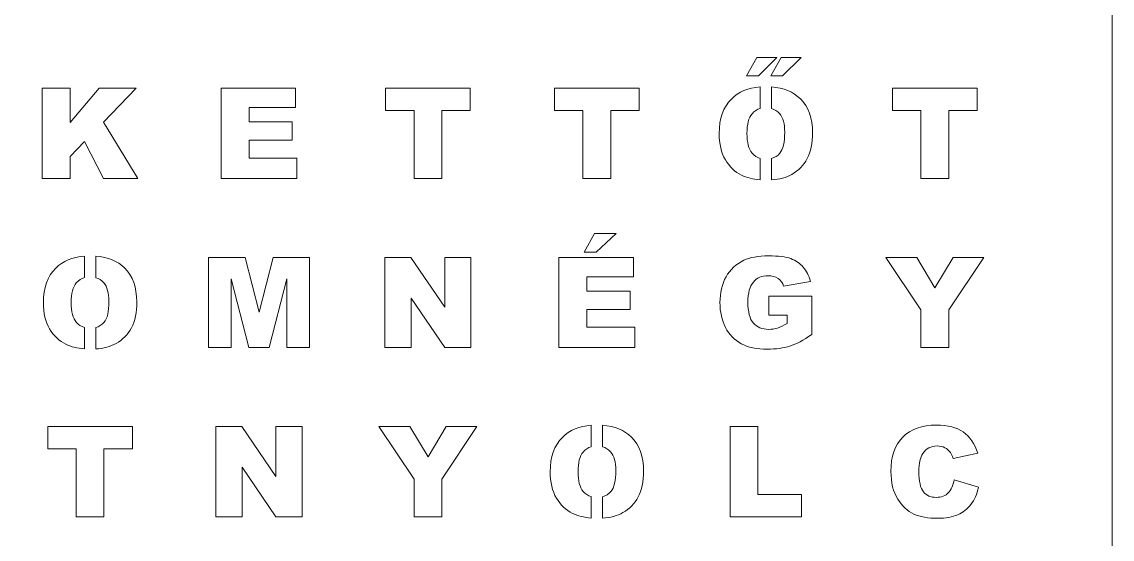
# Model space of a CAD drawing. Header units: inches. Extents: x -3.58 to 3.58, y -3.64 to 3.64.
# Drawn here: x -0.229 to 3.583, y -0.19 to 1.616 of the extents above; entities that cross this region are included whole.
import ezdxf

# ---------------------------------------------------------------- set-up
doc = ezdxf.new("R2010")
doc.units = ezdxf.units.IN
doc.header["$MEASUREMENT"] = 0
doc.layers.add('Layer 1', color=7, linetype='Continuous')

msp = doc.modelspace()

# ---------------------------------------------------------------- linework, layer by layer
at = {"layer": 'Layer 1', "color": 1, "lineweight": 0}
for points, knots in [([(-3.5827, 3.6417), (-3.5827, 3.6417), (3.5827, 3.6417), (3.5827, 3.6417), (3.5827, 3.6417), (3.5827, 3.6417), (3.5827, -3.6417), (3.5827, -3.6417), (3.5827, -3.6417), (3.5827, -3.6417), (-3.5827, -3.6417), (-3.5827, -3.6417), (-3.5827, -3.6417), (-3.5827, -3.6417), (-3.5827, 3.6417), (-3.5827, 3.6417)], [0, 0, 0, 0, 0.2, 0.2, 0.2, 0.2, 0.4, 0.4, 0.4, 0.4, 0.6, 0.6, 0.6, 0.6, 1, 1, 1, 1]), ([(2.34, 1.4917), (2.34, 1.4917), (2.41, 1.4917), (2.41, 1.4917), (2.41, 1.4917), (2.41, 1.4917), (2.3462, 1.4284), (2.3462, 1.4284), (2.3462, 1.4284), (2.3462, 1.4284), (2.3039, 1.4284), (2.3039, 1.4284), (2.3039, 1.4284), (2.3039, 1.4284), (2.34, 1.4917), (2.34, 1.4917)], [0, 0, 0, 0, 0.2, 0.2, 0.2, 0.2, 0.4, 0.4, 0.4, 0.4, 0.6, 0.6, 0.6, 0.6, 1, 1, 1, 1]), ([(2.4254, 1.4917), (2.4254, 1.4917), (2.4957, 1.4917), (2.4957, 1.4917), (2.4957, 1.4917), (2.4957, 1.4917), (2.4306, 1.4284), (2.4306, 1.4284), (2.4306, 1.4284), (2.4306, 1.4284), (2.3897, 1.4284), (2.3897, 1.4284), (2.3897, 1.4284), (2.3897, 1.4284), (2.4254, 1.4917), (2.4254, 1.4917)], [0, 0, 0, 0, 0.2, 0.2, 0.2, 0.2, 0.4, 0.4, 0.4, 0.4, 0.6, 0.6, 0.6, 0.6, 1, 1, 1, 1]), ([(-0.1571, 1.3844), (-0.1571, 1.3844), (-0.0599, 1.3844), (-0.0599, 1.3844), (-0.0599, 1.3844), (-0.0599, 1.3844), (-0.0599, 1.2654), (-0.0599, 1.2654), (-0.0599, 1.2654), (-0.0599, 1.2654), (0.042, 1.3844), (0.042, 1.3844), (0.042, 1.3844), (0.042, 1.3844), (0.1714, 1.3844), (0.1714, 1.3844), (0.1714, 1.3844), (0.1714, 1.3844), (0.0565, 1.2661), (0.0565, 1.2661), (0.0565, 1.2661), (0.0565, 1.2661), (0.1767, 1.0694), (0.1767, 1.0694), (0.1767, 1.0694), (0.1767, 1.0694), (0.057, 1.0694), (0.057, 1.0694), (0.057, 1.0694), (0.057, 1.0694), (-0.0094, 1.1988), (-0.0094, 1.1988), (-0.0094, 1.1988), (-0.0094, 1.1988), (-0.0599, 1.1461), (-0.0599, 1.1461), (-0.0599, 1.1461), (-0.0599, 1.1461), (-0.0599, 1.0694), (-0.0599, 1.0694), (-0.0599, 1.0694), (-0.0599, 1.0694), (-0.1571, 1.0694), (-0.1571, 1.0694), (-0.1571, 1.0694), (-0.1571, 1.0694), (-0.1571, 1.3844), (-0.1571, 1.3844)], [0, 0, 0, 0, 0.076923, 0.076923, 0.076923, 0.076923, 0.153846, 0.153846, 0.153846, 0.153846, 0.230769, 0.230769, 0.230769, 0.230769, 0.307692, 0.307692, 0.307692, 0.307692, 0.384615, 0.384615, 0.384615, 0.384615, 0.461538, 0.461538, 0.461538, 0.461538, 0.538462, 0.538462, 0.538462, 0.538462, 0.615385, 0.615385, 0.615385, 0.615385, 0.692308, 0.692308, 0.692308, 0.692308, 0.769231, 0.769231, 0.769231, 0.769231, 0.846154, 0.846154, 0.846154, 0.846154, 1, 1, 1, 1]), ([(0.4677, 1.3844), (0.4677, 1.3844), (0.7281, 1.3844), (0.7281, 1.3844), (0.7281, 1.3844), (0.7281, 1.3844), (0.7281, 1.3171), (0.7281, 1.3171), (0.7281, 1.3171), (0.7281, 1.3171), (0.5654, 1.3171), (0.5654, 1.3171), (0.5654, 1.3171), (0.5654, 1.3171), (0.5654, 1.2669), (0.5654, 1.2669), (0.5654, 1.2669), (0.5654, 1.2669), (0.7162, 1.2669), (0.7162, 1.2669), (0.7162, 1.2669), (0.7162, 1.2669), (0.7162, 1.2027), (0.7162, 1.2027), (0.7162, 1.2027), (0.7162, 1.2027), (0.5654, 1.2027), (0.5654, 1.2027), (0.5654, 1.2027), (0.5654, 1.2027), (0.5654, 1.1407), (0.5654, 1.1407), (0.5654, 1.1407), (0.5654, 1.1407), (0.733, 1.1407), (0.733, 1.1407), (0.733, 1.1407), (0.733, 1.1407), (0.733, 1.0694), (0.733, 1.0694), (0.733, 1.0694), (0.733, 1.0694), (0.4677, 1.0694), (0.4677, 1.0694), (0.4677, 1.0694), (0.4677, 1.0694), (0.4677, 1.3844), (0.4677, 1.3844)], [0, 0, 0, 0, 0.076923, 0.076923, 0.076923, 0.076923, 0.153846, 0.153846, 0.153846, 0.153846, 0.230769, 0.230769, 0.230769, 0.230769, 0.307692, 0.307692, 0.307692, 0.307692, 0.384615, 0.384615, 0.384615, 0.384615, 0.461538, 0.461538, 0.461538, 0.461538, 0.538462, 0.538462, 0.538462, 0.538462, 0.615385, 0.615385, 0.615385, 0.615385, 0.692308, 0.692308, 0.692308, 0.692308, 0.769231, 0.769231, 0.769231, 0.769231, 0.846154, 0.846154, 0.846154, 0.846154, 1, 1, 1, 1]), ([(1.0429, 1.3844), (1.0429, 1.3844), (1.3389, 1.3844), (1.3389, 1.3844), (1.3389, 1.3844), (1.3389, 1.3844), (1.3389, 1.3065), (1.3389, 1.3065), (1.3389, 1.3065), (1.3389, 1.3065), (1.2395, 1.3065), (1.2395, 1.3065), (1.2395, 1.3065), (1.2395, 1.3065), (1.2395, 1.0694), (1.2395, 1.0694), (1.2395, 1.0694), (1.2395, 1.0694), (1.1423, 1.0694), (1.1423, 1.0694), (1.1423, 1.0694), (1.1423, 1.0694), (1.1423, 1.3065), (1.1423, 1.3065), (1.1423, 1.3065), (1.1423, 1.3065), (1.0429, 1.3065), (1.0429, 1.3065), (1.0429, 1.3065), (1.0429, 1.3065), (1.0429, 1.3844), (1.0429, 1.3844)], [0, 0, 0, 0, 0.111111, 0.111111, 0.111111, 0.111111, 0.222222, 0.222222, 0.222222, 0.222222, 0.333333, 0.333333, 0.333333, 0.333333, 0.444444, 0.444444, 0.444444, 0.444444, 0.555556, 0.555556, 0.555556, 0.555556, 0.666667, 0.666667, 0.666667, 0.666667, 0.777778, 0.777778, 0.777778, 0.777778, 1, 1, 1, 1]), ([(1.6334, 1.3844), (1.6334, 1.3844), (1.9295, 1.3844), (1.9295, 1.3844), (1.9295, 1.3844), (1.9295, 1.3844), (1.9295, 1.3065), (1.9295, 1.3065), (1.9295, 1.3065), (1.9295, 1.3065), (1.83, 1.3065), (1.83, 1.3065), (1.83, 1.3065), (1.83, 1.3065), (1.83, 1.0694), (1.83, 1.0694), (1.83, 1.0694), (1.83, 1.0694), (1.7328, 1.0694), (1.7328, 1.0694), (1.7328, 1.0694), (1.7328, 1.0694), (1.7328, 1.3065), (1.7328, 1.3065), (1.7328, 1.3065), (1.7328, 1.3065), (1.6334, 1.3065), (1.6334, 1.3065), (1.6334, 1.3065), (1.6334, 1.3065), (1.6334, 1.3844), (1.6334, 1.3844)], [0, 0, 0, 0, 0.111111, 0.111111, 0.111111, 0.111111, 0.222222, 0.222222, 0.222222, 0.222222, 0.333333, 0.333333, 0.333333, 0.333333, 0.444444, 0.444444, 0.444444, 0.444444, 0.555556, 0.555556, 0.555556, 0.555556, 0.666667, 0.666667, 0.666667, 0.666667, 0.777778, 0.777778, 0.777778, 0.777778, 1, 1, 1, 1]), ([(2.2088, 1.2268), (2.2088, 1.2782), (2.2231, 1.3182), (2.2518, 1.3468), (2.2518, 1.3468), (2.2767, 1.3718), (2.3102, 1.3859), (2.3523, 1.3891), (2.3523, 1.3891), (2.3523, 1.3891), (2.3523, 1.3138), (2.3523, 1.3138), (2.3523, 1.3138), (2.3412, 1.3107), (2.3317, 1.3046), (2.3239, 1.2955), (2.3239, 1.2955), (2.3119, 1.2816), (2.306, 1.2586), (2.306, 1.2266), (2.306, 1.2266), (2.306, 1.1948), (2.3119, 1.1719), (2.3238, 1.1581), (2.3238, 1.1581), (2.3315, 1.1491), (2.341, 1.143), (2.3523, 1.1398), (2.3523, 1.1398), (2.3523, 1.1398), (2.3523, 1.0651), (2.3523, 1.0651), (2.3523, 1.0651), (2.3269, 1.0671), (2.3052, 1.0724), (2.2871, 1.0812), (2.2871, 1.0812), (2.2639, 1.0925), (2.2449, 1.1104), (2.2305, 1.1349), (2.2305, 1.1349), (2.2161, 1.1593), (2.2088, 1.19), (2.2088, 1.2268)], [0, 0, 0, 0, 0.083333, 0.083333, 0.083333, 0.083333, 0.166667, 0.166667, 0.166667, 0.166667, 0.25, 0.25, 0.25, 0.25, 0.333333, 0.333333, 0.333333, 0.333333, 0.416667, 0.416667, 0.416667, 0.416667, 0.5, 0.5, 0.5, 0.5, 0.583333, 0.583333, 0.583333, 0.583333, 0.666667, 0.666667, 0.666667, 0.666667, 0.75, 0.75, 0.75, 0.75, 0.833333, 0.833333, 0.833333, 0.833333, 1, 1, 1, 1]), ([(2.3917, 1.389), (2.4344, 1.3858), (2.4681, 1.372), (2.4927, 1.3476), (2.4927, 1.3476), (2.521, 1.3195), (2.5352, 1.28), (2.5352, 1.2294), (2.5352, 1.2294), (2.5352, 1.1925), (2.529, 1.1624), (2.5166, 1.1389), (2.5166, 1.1389), (2.5043, 1.1154), (2.4863, 1.097), (2.4629, 1.0839), (2.4629, 1.0839), (2.4432, 1.0729), (2.4195, 1.0665), (2.3917, 1.0648), (2.3917, 1.0648), (2.3917, 1.0648), (2.3917, 1.1396), (2.3917, 1.1396), (2.3917, 1.1396), (2.4035, 1.1426), (2.4132, 1.1487), (2.4207, 1.1576), (2.4207, 1.1576), (2.4323, 1.1713), (2.438, 1.1956), (2.438, 1.2309), (2.438, 1.2309), (2.438, 1.2605), (2.432, 1.2821), (2.42, 1.2958), (2.42, 1.2958), (2.4123, 1.3046), (2.4029, 1.3105), (2.3917, 1.3137), (2.3917, 1.3137), (2.3917, 1.3137), (2.3917, 1.389), (2.3917, 1.389)], [0, 0, 0, 0, 0.083333, 0.083333, 0.083333, 0.083333, 0.166667, 0.166667, 0.166667, 0.166667, 0.25, 0.25, 0.25, 0.25, 0.333333, 0.333333, 0.333333, 0.333333, 0.416667, 0.416667, 0.416667, 0.416667, 0.5, 0.5, 0.5, 0.5, 0.583333, 0.583333, 0.583333, 0.583333, 0.666667, 0.666667, 0.666667, 0.666667, 0.75, 0.75, 0.75, 0.75, 0.833333, 0.833333, 0.833333, 0.833333, 1, 1, 1, 1]), ([(2.8145, 1.3844), (2.8145, 1.3844), (3.1106, 1.3844), (3.1106, 1.3844), (3.1106, 1.3844), (3.1106, 1.3844), (3.1106, 1.3065), (3.1106, 1.3065), (3.1106, 1.3065), (3.1106, 1.3065), (3.0111, 1.3065), (3.0111, 1.3065), (3.0111, 1.3065), (3.0111, 1.3065), (3.0111, 1.0694), (3.0111, 1.0694), (3.0111, 1.0694), (3.0111, 1.0694), (2.9139, 1.0694), (2.9139, 1.0694), (2.9139, 1.0694), (2.9139, 1.0694), (2.9139, 1.3065), (2.9139, 1.3065), (2.9139, 1.3065), (2.9139, 1.3065), (2.8145, 1.3065), (2.8145, 1.3065), (2.8145, 1.3065), (2.8145, 1.3065), (2.8145, 1.3844), (2.8145, 1.3844)], [0, 0, 0, 0, 0.111111, 0.111111, 0.111111, 0.111111, 0.222222, 0.222222, 0.222222, 0.222222, 0.333333, 0.333333, 0.333333, 0.333333, 0.444444, 0.444444, 0.444444, 0.444444, 0.555556, 0.555556, 0.555556, 0.555556, 0.666667, 0.666667, 0.666667, 0.666667, 0.777778, 0.777778, 0.777778, 0.777778, 1, 1, 1, 1]), ([(1.7733, 0.877), (1.7733, 0.877), (1.8485, 0.877), (1.8485, 0.877), (1.8485, 0.877), (1.8485, 0.877), (1.779, 0.8128), (1.779, 0.8128), (1.779, 0.8128), (1.779, 0.8128), (1.7372, 0.8128), (1.7372, 0.8128), (1.7372, 0.8128), (1.7372, 0.8128), (1.7733, 0.877), (1.7733, 0.877)], [0, 0, 0, 0, 0.2, 0.2, 0.2, 0.2, 0.4, 0.4, 0.4, 0.4, 0.6, 0.6, 0.6, 0.6, 1, 1, 1, 1]), ([(-0.1534, 0.6362), (-0.1534, 0.6876), (-0.1391, 0.7277), (-0.1104, 0.7563), (-0.1104, 0.7563), (-0.0855, 0.7812), (-0.052, 0.7953), (-0.0099, 0.7985), (-0.0099, 0.7985), (-0.0099, 0.7985), (-0.0099, 0.7233), (-0.0099, 0.7233), (-0.0099, 0.7233), (-0.021, 0.7201), (-0.0305, 0.714), (-0.0383, 0.7049), (-0.0383, 0.7049), (-0.0503, 0.6911), (-0.0562, 0.6681), (-0.0562, 0.636), (-0.0562, 0.636), (-0.0562, 0.6043), (-0.0503, 0.5814), (-0.0385, 0.5675), (-0.0385, 0.5675), (-0.0307, 0.5585), (-0.0212, 0.5524), (-0.0099, 0.5493), (-0.0099, 0.5493), (-0.0099, 0.5493), (-0.0099, 0.4746), (-0.0099, 0.4746), (-0.0099, 0.4746), (-0.0353, 0.4765), (-0.057, 0.4819), (-0.0751, 0.4906), (-0.0751, 0.4906), (-0.0984, 0.502), (-0.1173, 0.5199), (-0.1317, 0.5444), (-0.1317, 0.5444), (-0.1462, 0.5688), (-0.1534, 0.5994), (-0.1534, 0.6362)], [0, 0, 0, 0, 0.083333, 0.083333, 0.083333, 0.083333, 0.166667, 0.166667, 0.166667, 0.166667, 0.25, 0.25, 0.25, 0.25, 0.333333, 0.333333, 0.333333, 0.333333, 0.416667, 0.416667, 0.416667, 0.416667, 0.5, 0.5, 0.5, 0.5, 0.583333, 0.583333, 0.583333, 0.583333, 0.666667, 0.666667, 0.666667, 0.666667, 0.75, 0.75, 0.75, 0.75, 0.833333, 0.833333, 0.833333, 0.833333, 1, 1, 1, 1]), ([(0.0295, 0.7985), (0.0722, 0.7952), (0.1059, 0.7814), (0.1305, 0.7571), (0.1305, 0.7571), (0.1588, 0.7289), (0.173, 0.6895), (0.173, 0.6388), (0.173, 0.6388), (0.173, 0.602), (0.1668, 0.5719), (0.1544, 0.5483), (0.1544, 0.5483), (0.142, 0.5248), (0.1241, 0.5065), (0.1007, 0.4933), (0.1007, 0.4933), (0.081, 0.4823), (0.0573, 0.476), (0.0295, 0.4742), (0.0295, 0.4742), (0.0295, 0.4742), (0.0295, 0.549), (0.0295, 0.549), (0.0295, 0.549), (0.0412, 0.5521), (0.051, 0.5581), (0.0585, 0.5671), (0.0585, 0.5671), (0.0701, 0.5807), (0.0758, 0.6051), (0.0758, 0.6403), (0.0758, 0.6403), (0.0758, 0.67), (0.0698, 0.6916), (0.0578, 0.7052), (0.0578, 0.7052), (0.0501, 0.714), (0.0407, 0.72), (0.0295, 0.7231), (0.0295, 0.7231), (0.0295, 0.7231), (0.0295, 0.7985), (0.0295, 0.7985)], [0, 0, 0, 0, 0.083333, 0.083333, 0.083333, 0.083333, 0.166667, 0.166667, 0.166667, 0.166667, 0.25, 0.25, 0.25, 0.25, 0.333333, 0.333333, 0.333333, 0.333333, 0.416667, 0.416667, 0.416667, 0.416667, 0.5, 0.5, 0.5, 0.5, 0.583333, 0.583333, 0.583333, 0.583333, 0.666667, 0.666667, 0.666667, 0.666667, 0.75, 0.75, 0.75, 0.75, 0.833333, 0.833333, 0.833333, 0.833333, 1, 1, 1, 1]), ([(0.4233, 0.7938), (0.4233, 0.7938), (0.5517, 0.7938), (0.5517, 0.7938), (0.5517, 0.7938), (0.5517, 0.7938), (0.6006, 0.6022), (0.6006, 0.6022), (0.6006, 0.6022), (0.6006, 0.6022), (0.6496, 0.7938), (0.6496, 0.7938), (0.6496, 0.7938), (0.6496, 0.7938), (0.7774, 0.7938), (0.7774, 0.7938), (0.7774, 0.7938), (0.7774, 0.7938), (0.7774, 0.4789), (0.7774, 0.4789), (0.7774, 0.4789), (0.7774, 0.4789), (0.6978, 0.4789), (0.6978, 0.4789), (0.6978, 0.4789), (0.6978, 0.4789), (0.6978, 0.719), (0.6978, 0.719), (0.6978, 0.719), (0.6978, 0.719), (0.6363, 0.4789), (0.6363, 0.4789), (0.6363, 0.4789), (0.6363, 0.4789), (0.5642, 0.4789), (0.5642, 0.4789), (0.5642, 0.4789), (0.5642, 0.4789), (0.5029, 0.719), (0.5029, 0.719), (0.5029, 0.719), (0.5029, 0.719), (0.5029, 0.4789), (0.5029, 0.4789), (0.5029, 0.4789), (0.5029, 0.4789), (0.4233, 0.4789), (0.4233, 0.4789), (0.4233, 0.4789), (0.4233, 0.4789), (0.4233, 0.7938), (0.4233, 0.7938)], [0, 0, 0, 0, 0.071429, 0.071429, 0.071429, 0.071429, 0.142857, 0.142857, 0.142857, 0.142857, 0.214286, 0.214286, 0.214286, 0.214286, 0.285714, 0.285714, 0.285714, 0.285714, 0.357143, 0.357143, 0.357143, 0.357143, 0.428571, 0.428571, 0.428571, 0.428571, 0.5, 0.5, 0.5, 0.5, 0.571429, 0.571429, 0.571429, 0.571429, 0.642857, 0.642857, 0.642857, 0.642857, 0.714286, 0.714286, 0.714286, 0.714286, 0.785714, 0.785714, 0.785714, 0.785714, 0.857143, 0.857143, 0.857143, 0.857143, 1, 1, 1, 1]), ([(1.0404, 0.7938), (1.0404, 0.7938), (1.1313, 0.7938), (1.1313, 0.7938), (1.1313, 0.7938), (1.1313, 0.7938), (1.2494, 0.6199), (1.2494, 0.6199), (1.2494, 0.6199), (1.2494, 0.6199), (1.2494, 0.7938), (1.2494, 0.7938), (1.2494, 0.7938), (1.2494, 0.7938), (1.3413, 0.7938), (1.3413, 0.7938), (1.3413, 0.7938), (1.3413, 0.7938), (1.3413, 0.4789), (1.3413, 0.4789), (1.3413, 0.4789), (1.3413, 0.4789), (1.2494, 0.4789), (1.2494, 0.4789), (1.2494, 0.4789), (1.2494, 0.4789), (1.1319, 0.6518), (1.1319, 0.6518), (1.1319, 0.6518), (1.1319, 0.6518), (1.1319, 0.4789), (1.1319, 0.4789), (1.1319, 0.4789), (1.1319, 0.4789), (1.0404, 0.4789), (1.0404, 0.4789), (1.0404, 0.4789), (1.0404, 0.4789), (1.0404, 0.7938), (1.0404, 0.7938)], [0, 0, 0, 0, 0.090909, 0.090909, 0.090909, 0.090909, 0.181818, 0.181818, 0.181818, 0.181818, 0.272727, 0.272727, 0.272727, 0.272727, 0.363636, 0.363636, 0.363636, 0.363636, 0.454545, 0.454545, 0.454545, 0.454545, 0.545455, 0.545455, 0.545455, 0.545455, 0.636364, 0.636364, 0.636364, 0.636364, 0.727273, 0.727273, 0.727273, 0.727273, 0.818182, 0.818182, 0.818182, 0.818182, 1, 1, 1, 1]), ([(1.6488, 0.7938), (1.6488, 0.7938), (1.9092, 0.7938), (1.9092, 0.7938), (1.9092, 0.7938), (1.9092, 0.7938), (1.9092, 0.7265), (1.9092, 0.7265), (1.9092, 0.7265), (1.9092, 0.7265), (1.7465, 0.7265), (1.7465, 0.7265), (1.7465, 0.7265), (1.7465, 0.7265), (1.7465, 0.6764), (1.7465, 0.6764), (1.7465, 0.6764), (1.7465, 0.6764), (1.8974, 0.6764), (1.8974, 0.6764), (1.8974, 0.6764), (1.8974, 0.6764), (1.8974, 0.6122), (1.8974, 0.6122), (1.8974, 0.6122), (1.8974, 0.6122), (1.7465, 0.6122), (1.7465, 0.6122), (1.7465, 0.6122), (1.7465, 0.6122), (1.7465, 0.5501), (1.7465, 0.5501), (1.7465, 0.5501), (1.7465, 0.5501), (1.9141, 0.5501), (1.9141, 0.5501), (1.9141, 0.5501), (1.9141, 0.5501), (1.9141, 0.4789), (1.9141, 0.4789), (1.9141, 0.4789), (1.9141, 0.4789), (1.6488, 0.4789), (1.6488, 0.4789), (1.6488, 0.4789), (1.6488, 0.4789), (1.6488, 0.7938), (1.6488, 0.7938)], [0, 0, 0, 0, 0.076923, 0.076923, 0.076923, 0.076923, 0.153846, 0.153846, 0.153846, 0.153846, 0.230769, 0.230769, 0.230769, 0.230769, 0.307692, 0.307692, 0.307692, 0.307692, 0.384615, 0.384615, 0.384615, 0.384615, 0.461538, 0.461538, 0.461538, 0.461538, 0.538462, 0.538462, 0.538462, 0.538462, 0.615385, 0.615385, 0.615385, 0.615385, 0.692308, 0.692308, 0.692308, 0.692308, 0.769231, 0.769231, 0.769231, 0.769231, 0.846154, 0.846154, 0.846154, 0.846154, 1, 1, 1, 1]), ([(2.3819, 0.5928), (2.3819, 0.5928), (2.3819, 0.6584), (2.3819, 0.6584), (2.3819, 0.6584), (2.3819, 0.6584), (2.5323, 0.6584), (2.5323, 0.6584), (2.5323, 0.6584), (2.5323, 0.6584), (2.5323, 0.5244), (2.5323, 0.5244), (2.5323, 0.5244), (2.5035, 0.5048), (2.4781, 0.4913), (2.456, 0.4842), (2.456, 0.4842), (2.4339, 0.4771), (2.4076, 0.4736), (2.3773, 0.4736), (2.3773, 0.4736), (2.3399, 0.4736), (2.3094, 0.48), (2.2858, 0.4927), (2.2858, 0.4927), (2.2623, 0.5054), (2.2441, 0.5244), (2.2311, 0.5496), (2.2311, 0.5496), (2.2181, 0.5748), (2.2117, 0.6037), (2.2117, 0.6364), (2.2117, 0.6364), (2.2117, 0.6707), (2.2188, 0.7006), (2.2329, 0.726), (2.2329, 0.726), (2.2471, 0.7514), (2.2678, 0.7707), (2.2952, 0.7839), (2.2952, 0.7839), (2.3165, 0.7941), (2.3452, 0.7991), (2.3813, 0.7991), (2.3813, 0.7991), (2.4161, 0.7991), (2.4421, 0.796), (2.4593, 0.7897), (2.4593, 0.7897), (2.4766, 0.7834), (2.4909, 0.7736), (2.5023, 0.7603), (2.5023, 0.7603), (2.5136, 0.7471), (2.5222, 0.7303), (2.5279, 0.71), (2.5279, 0.71), (2.5279, 0.71), (2.4342, 0.6931), (2.4342, 0.6931), (2.4342, 0.6931), (2.4304, 0.7051), (2.4238, 0.7142), (2.4146, 0.7205), (2.4146, 0.7205), (2.4054, 0.7269), (2.3936, 0.7301), (2.3792, 0.7301), (2.3792, 0.7301), (2.358, 0.7301), (2.341, 0.7226), (2.3283, 0.7078), (2.3283, 0.7078), (2.3156, 0.693), (2.3093, 0.6696), (2.3093, 0.6375), (2.3093, 0.6375), (2.3093, 0.6035), (2.3157, 0.5792), (2.3285, 0.5646), (2.3285, 0.5646), (2.3413, 0.55), (2.3592, 0.5427), (2.382, 0.5427), (2.382, 0.5427), (2.3929, 0.5427), (2.4032, 0.5442), (2.4131, 0.5474), (2.4131, 0.5474), (2.4229, 0.5505), (2.4342, 0.5559), (2.447, 0.5633), (2.447, 0.5633), (2.447, 0.5633), (2.447, 0.5928), (2.447, 0.5928), (2.447, 0.5928), (2.447, 0.5928), (2.3819, 0.5928), (2.3819, 0.5928)], [0, 0, 0, 0, 0.038462, 0.038462, 0.038462, 0.038462, 0.076923, 0.076923, 0.076923, 0.076923, 0.115385, 0.115385, 0.115385, 0.115385, 0.153846, 0.153846, 0.153846, 0.153846, 0.192308, 0.192308, 0.192308, 0.192308, 0.230769, 0.230769, 0.230769, 0.230769, 0.269231, 0.269231, 0.269231, 0.269231, 0.307692, 0.307692, 0.307692, 0.307692, 0.346154, 0.346154, 0.346154, 0.346154, 0.384615, 0.384615, 0.384615, 0.384615, 0.423077, 0.423077, 0.423077, 0.423077, 0.461538, 0.461538, 0.461538, 0.461538, 0.5, 0.5, 0.5, 0.5, 0.538462, 0.538462, 0.538462, 0.538462, 0.576923, 0.576923, 0.576923, 0.576923, 0.615385, 0.615385, 0.615385, 0.615385, 0.653846, 0.653846, 0.653846, 0.653846, 0.692308, 0.692308, 0.692308, 0.692308, 0.730769, 0.730769, 0.730769, 0.730769, 0.769231, 0.769231, 0.769231, 0.769231, 0.807692, 0.807692, 0.807692, 0.807692, 0.846154, 0.846154, 0.846154, 0.846154, 0.884615, 0.884615, 0.884615, 0.884615, 0.923077, 0.923077, 0.923077, 0.923077, 1, 1, 1, 1]), ([(2.7912, 0.7938), (2.7912, 0.7938), (2.8993, 0.7938), (2.8993, 0.7938), (2.8993, 0.7938), (2.8993, 0.7938), (2.963, 0.6878), (2.963, 0.6878), (2.963, 0.6878), (2.963, 0.6878), (3.0264, 0.7938), (3.0264, 0.7938), (3.0264, 0.7938), (3.0264, 0.7938), (3.1339, 0.7938), (3.1339, 0.7938), (3.1339, 0.7938), (3.1339, 0.7938), (3.0116, 0.6108), (3.0116, 0.6108), (3.0116, 0.6108), (3.0116, 0.6108), (3.0116, 0.4789), (3.0116, 0.4789), (3.0116, 0.4789), (3.0116, 0.4789), (2.9139, 0.4789), (2.9139, 0.4789), (2.9139, 0.4789), (2.9139, 0.4789), (2.9139, 0.6108), (2.9139, 0.6108), (2.9139, 0.6108), (2.9139, 0.6108), (2.7912, 0.7938), (2.7912, 0.7938)], [0, 0, 0, 0, 0.1, 0.1, 0.1, 0.1, 0.2, 0.2, 0.2, 0.2, 0.3, 0.3, 0.3, 0.3, 0.4, 0.4, 0.4, 0.4, 0.5, 0.5, 0.5, 0.5, 0.6, 0.6, 0.6, 0.6, 0.7, 0.7, 0.7, 0.7, 0.8, 0.8, 0.8, 0.8, 1, 1, 1, 1]), ([(-0.1382, 0.2033), (-0.1382, 0.2033), (0.1578, 0.2033), (0.1578, 0.2033), (0.1578, 0.2033), (0.1578, 0.2033), (0.1578, 0.1254), (0.1578, 0.1254), (0.1578, 0.1254), (0.1578, 0.1254), (0.0584, 0.1254), (0.0584, 0.1254), (0.0584, 0.1254), (0.0584, 0.1254), (0.0584, -0.1117), (0.0584, -0.1117), (0.0584, -0.1117), (0.0584, -0.1117), (-0.0388, -0.1117), (-0.0388, -0.1117), (-0.0388, -0.1117), (-0.0388, -0.1117), (-0.0388, 0.1254), (-0.0388, 0.1254), (-0.0388, 0.1254), (-0.0388, 0.1254), (-0.1382, 0.1254), (-0.1382, 0.1254), (-0.1382, 0.1254), (-0.1382, 0.1254), (-0.1382, 0.2033), (-0.1382, 0.2033)], [0, 0, 0, 0, 0.111111, 0.111111, 0.111111, 0.111111, 0.222222, 0.222222, 0.222222, 0.222222, 0.333333, 0.333333, 0.333333, 0.333333, 0.444444, 0.444444, 0.444444, 0.444444, 0.555556, 0.555556, 0.555556, 0.555556, 0.666667, 0.666667, 0.666667, 0.666667, 0.777778, 0.777778, 0.777778, 0.777778, 1, 1, 1, 1]), ([(0.4499, 0.2033), (0.4499, 0.2033), (0.5407, 0.2033), (0.5407, 0.2033), (0.5407, 0.2033), (0.5407, 0.2033), (0.6588, 0.0294), (0.6588, 0.0294), (0.6588, 0.0294), (0.6588, 0.0294), (0.6588, 0.2033), (0.6588, 0.2033), (0.6588, 0.2033), (0.6588, 0.2033), (0.7508, 0.2033), (0.7508, 0.2033), (0.7508, 0.2033), (0.7508, 0.2033), (0.7508, -0.1117), (0.7508, -0.1117), (0.7508, -0.1117), (0.7508, -0.1117), (0.6588, -0.1117), (0.6588, -0.1117), (0.6588, -0.1117), (0.6588, -0.1117), (0.5414, 0.0613), (0.5414, 0.0613), (0.5414, 0.0613), (0.5414, 0.0613), (0.5414, -0.1117), (0.5414, -0.1117), (0.5414, -0.1117), (0.5414, -0.1117), (0.4499, -0.1117), (0.4499, -0.1117), (0.4499, -0.1117), (0.4499, -0.1117), (0.4499, 0.2033), (0.4499, 0.2033)], [0, 0, 0, 0, 0.090909, 0.090909, 0.090909, 0.090909, 0.181818, 0.181818, 0.181818, 0.181818, 0.272727, 0.272727, 0.272727, 0.272727, 0.363636, 0.363636, 0.363636, 0.363636, 0.454545, 0.454545, 0.454545, 0.454545, 0.545455, 0.545455, 0.545455, 0.545455, 0.636364, 0.636364, 0.636364, 0.636364, 0.727273, 0.727273, 0.727273, 0.727273, 0.818182, 0.818182, 0.818182, 0.818182, 1, 1, 1, 1]), ([(1.0196, 0.2033), (1.0196, 0.2033), (1.1276, 0.2033), (1.1276, 0.2033), (1.1276, 0.2033), (1.1276, 0.2033), (1.1913, 0.0973), (1.1913, 0.0973), (1.1913, 0.0973), (1.1913, 0.0973), (1.2547, 0.2033), (1.2547, 0.2033), (1.2547, 0.2033), (1.2547, 0.2033), (1.3622, 0.2033), (1.3622, 0.2033), (1.3622, 0.2033), (1.3622, 0.2033), (1.2399, 0.0202), (1.2399, 0.0202), (1.2399, 0.0202), (1.2399, 0.0202), (1.2399, -0.1117), (1.2399, -0.1117), (1.2399, -0.1117), (1.2399, -0.1117), (1.1423, -0.1117), (1.1423, -0.1117), (1.1423, -0.1117), (1.1423, -0.1117), (1.1423, 0.0202), (1.1423, 0.0202), (1.1423, 0.0202), (1.1423, 0.0202), (1.0196, 0.2033), (1.0196, 0.2033)], [0, 0, 0, 0, 0.1, 0.1, 0.1, 0.1, 0.2, 0.2, 0.2, 0.2, 0.3, 0.3, 0.3, 0.3, 0.4, 0.4, 0.4, 0.4, 0.5, 0.5, 0.5, 0.5, 0.6, 0.6, 0.6, 0.6, 0.7, 0.7, 0.7, 0.7, 0.8, 0.8, 0.8, 0.8, 1, 1, 1, 1]), ([(1.6182, 0.0457), (1.6182, 0.0971), (1.6325, 0.1371), (1.6612, 0.1657), (1.6612, 0.1657), (1.6862, 0.1907), (1.7197, 0.2047), (1.7618, 0.208), (1.7618, 0.208), (1.7618, 0.208), (1.7618, 0.1327), (1.7618, 0.1327), (1.7618, 0.1327), (1.7506, 0.1296), (1.7411, 0.1235), (1.7333, 0.1144), (1.7333, 0.1144), (1.7214, 0.1005), (1.7155, 0.0775), (1.7155, 0.0455), (1.7155, 0.0455), (1.7155, 0.0137), (1.7214, -0.0092), (1.7332, -0.023), (1.7332, -0.023), (1.7409, -0.032), (1.7504, -0.0381), (1.7618, -0.0413), (1.7618, -0.0413), (1.7618, -0.0413), (1.7618, -0.116), (1.7618, -0.116), (1.7618, -0.116), (1.7364, -0.114), (1.7146, -0.1087), (1.6965, -0.0999), (1.6965, -0.0999), (1.6733, -0.0886), (1.6544, -0.0707), (1.6399, -0.0462), (1.6399, -0.0462), (1.6255, -0.0218), (1.6182, 0.0089), (1.6182, 0.0457)], [0, 0, 0, 0, 0.083333, 0.083333, 0.083333, 0.083333, 0.166667, 0.166667, 0.166667, 0.166667, 0.25, 0.25, 0.25, 0.25, 0.333333, 0.333333, 0.333333, 0.333333, 0.416667, 0.416667, 0.416667, 0.416667, 0.5, 0.5, 0.5, 0.5, 0.583333, 0.583333, 0.583333, 0.583333, 0.666667, 0.666667, 0.666667, 0.666667, 0.75, 0.75, 0.75, 0.75, 0.833333, 0.833333, 0.833333, 0.833333, 1, 1, 1, 1]), ([(1.8011, 0.2079), (1.8438, 0.2047), (1.8775, 0.1909), (1.9021, 0.1665), (1.9021, 0.1665), (1.9305, 0.1384), (1.9446, 0.0989), (1.9446, 0.0483), (1.9446, 0.0483), (1.9446, 0.0114), (1.9385, -0.0187), (1.9261, -0.0422), (1.9261, -0.0422), (1.9137, -0.0658), (1.8957, -0.0841), (1.8724, -0.0972), (1.8724, -0.0972), (1.8527, -0.1082), (1.8289, -0.1146), (1.8011, -0.1163), (1.8011, -0.1163), (1.8011, -0.1163), (1.8011, -0.0415), (1.8011, -0.0415), (1.8011, -0.0415), (1.8129, -0.0385), (1.8226, -0.0324), (1.8302, -0.0235), (1.8302, -0.0235), (1.8417, -0.0098), (1.8474, 0.0145), (1.8474, 0.0498), (1.8474, 0.0498), (1.8474, 0.0794), (1.8414, 0.101), (1.8295, 0.1147), (1.8295, 0.1147), (1.8217, 0.1235), (1.8123, 0.1294), (1.8011, 0.1326), (1.8011, 0.1326), (1.8011, 0.1326), (1.8011, 0.2079), (1.8011, 0.2079)], [0, 0, 0, 0, 0.083333, 0.083333, 0.083333, 0.083333, 0.166667, 0.166667, 0.166667, 0.166667, 0.25, 0.25, 0.25, 0.25, 0.333333, 0.333333, 0.333333, 0.333333, 0.416667, 0.416667, 0.416667, 0.416667, 0.5, 0.5, 0.5, 0.5, 0.583333, 0.583333, 0.583333, 0.583333, 0.666667, 0.666667, 0.666667, 0.666667, 0.75, 0.75, 0.75, 0.75, 0.833333, 0.833333, 0.833333, 0.833333, 1, 1, 1, 1]), ([(2.2473, 0.2033), (2.2473, 0.2033), (2.3445, 0.2033), (2.3445, 0.2033), (2.3445, 0.2033), (2.3445, 0.2033), (2.3445, -0.0343), (2.3445, -0.0343), (2.3445, -0.0343), (2.3445, -0.0343), (2.4967, -0.0343), (2.4967, -0.0343), (2.4967, -0.0343), (2.4967, -0.0343), (2.4967, -0.1117), (2.4967, -0.1117), (2.4967, -0.1117), (2.4967, -0.1117), (2.2473, -0.1117), (2.2473, -0.1117), (2.2473, -0.1117), (2.2473, -0.1117), (2.2473, 0.2033), (2.2473, 0.2033)], [0, 0, 0, 0, 0.142857, 0.142857, 0.142857, 0.142857, 0.285714, 0.285714, 0.285714, 0.285714, 0.428571, 0.428571, 0.428571, 0.428571, 0.571429, 0.571429, 0.571429, 0.571429, 0.714286, 0.714286, 0.714286, 0.714286, 1, 1, 1, 1]), ([(3.0305, 0.0172), (3.0305, 0.0172), (3.1158, -0.0085), (3.1158, -0.0085), (3.1158, -0.0085), (3.1101, -0.0324), (3.1011, -0.0524), (3.0887, -0.0684), (3.0887, -0.0684), (3.0764, -0.0845), (3.0611, -0.0966), (3.0428, -0.1047), (3.0428, -0.1047), (3.0246, -0.1128), (3.0013, -0.117), (2.9731, -0.117), (2.9731, -0.117), (2.9388, -0.117), (2.9109, -0.112), (2.8891, -0.1021), (2.8891, -0.1021), (2.8674, -0.0921), (2.8487, -0.0746), (2.8329, -0.0496), (2.8329, -0.0496), (2.8172, -0.0246), (2.8092, 0.0075), (2.8092, 0.0465), (2.8092, 0.0465), (2.8092, 0.0986), (2.8231, 0.1386), (2.8508, 0.1666), (2.8508, 0.1666), (2.8786, 0.1946), (2.9178, 0.2086), (2.9686, 0.2086), (2.9686, 0.2086), (3.0082, 0.2086), (3.0394, 0.2006), (3.0622, 0.1845), (3.0622, 0.1845), (3.0848, 0.1685), (3.1018, 0.1438), (3.1128, 0.1105), (3.1128, 0.1105), (3.1128, 0.1105), (3.027, 0.0916), (3.027, 0.0916), (3.027, 0.0916), (3.024, 0.1011), (3.0208, 0.1081), (3.0175, 0.1124), (3.0175, 0.1124), (3.012, 0.1199), (3.0054, 0.1256), (2.9975, 0.1295), (2.9975, 0.1295), (2.9896, 0.1336), (2.9808, 0.1355), (2.971, 0.1355), (2.971, 0.1355), (2.9489, 0.1355), (2.932, 0.1267), (2.9202, 0.109), (2.9202, 0.109), (2.9114, 0.0959), (2.9069, 0.0752), (2.9069, 0.0471), (2.9069, 0.0471), (2.9069, 0.0122), (2.9122, -0.0116), (2.9228, -0.0246), (2.9228, -0.0246), (2.9334, -0.0375), (2.9483, -0.0439), (2.9675, -0.0439), (2.9675, -0.0439), (2.9861, -0.0439), (3.0002, -0.0387), (3.0098, -0.0282), (3.0098, -0.0282), (3.0193, -0.0178), (3.0262, -0.0027), (3.0305, 0.0172)], [0, 0, 0, 0, 0.045455, 0.045455, 0.045455, 0.045455, 0.090909, 0.090909, 0.090909, 0.090909, 0.136364, 0.136364, 0.136364, 0.136364, 0.181818, 0.181818, 0.181818, 0.181818, 0.227273, 0.227273, 0.227273, 0.227273, 0.272727, 0.272727, 0.272727, 0.272727, 0.318182, 0.318182, 0.318182, 0.318182, 0.363636, 0.363636, 0.363636, 0.363636, 0.409091, 0.409091, 0.409091, 0.409091, 0.454545, 0.454545, 0.454545, 0.454545, 0.5, 0.5, 0.5, 0.5, 0.545455, 0.545455, 0.545455, 0.545455, 0.590909, 0.590909, 0.590909, 0.590909, 0.636364, 0.636364, 0.636364, 0.636364, 0.681818, 0.681818, 0.681818, 0.681818, 0.727273, 0.727273, 0.727273, 0.727273, 0.772727, 0.772727, 0.772727, 0.772727, 0.818182, 0.818182, 0.818182, 0.818182, 0.863636, 0.863636, 0.863636, 0.863636, 0.909091, 0.909091, 0.909091, 0.909091, 1, 1, 1, 1])]:
    msp.add_open_spline(points, degree=3, knots=knots, dxfattribs=at)

doc.saveas('drawing.dxf')
